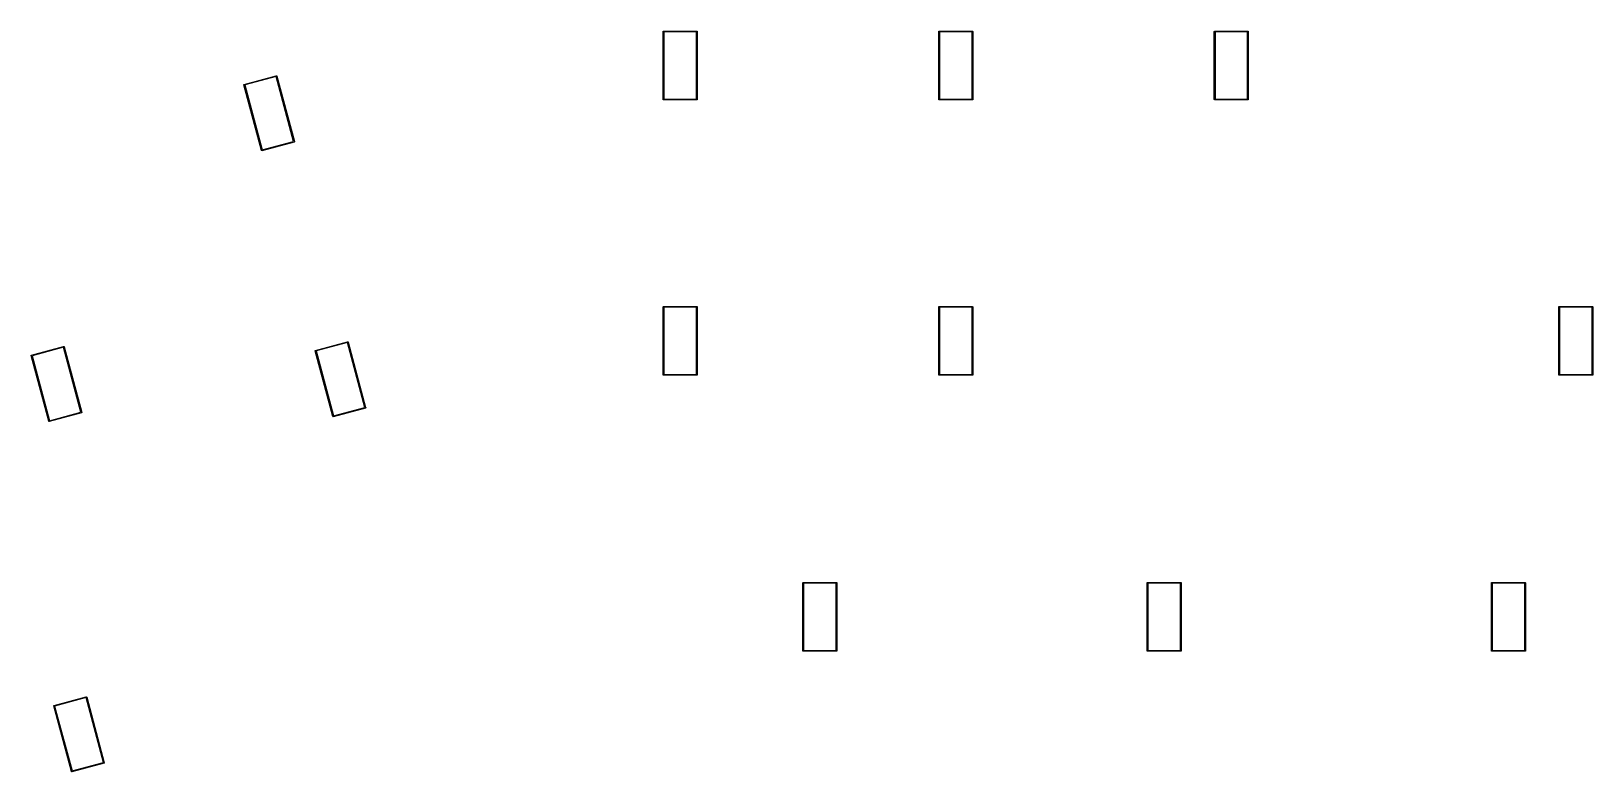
# Model space of a CAD drawing. Extents: x -649 to -219, y -193 to -62.
# Drawn here: x -327.2 to -219.3, y -175.1 to -123.9 of the extents above; entities that cross this region are included whole.
import ezdxf

# ---------------------------------------------------------------- set-up
doc = ezdxf.new("R2010")
doc.units = 0
doc.layers.add('BLACK', color=7, linetype='CONTINUOUS')

msp = doc.modelspace()

# ---------------------------------------------------------------- linework, layer by layer
at = {"layer": 'BLACK', "linetype": 'CONTINUOUS'}
for p, q in [((-283.528, -123.901), (-283.527, -123.896)), ((-283.528, -123.902), (-283.528, -123.901)), ((-283.528, -128.599), (-283.528, -123.902)), ((-283.527, -123.896), (-283.526, -123.891)), ((-283.526, -123.891), (-283.524, -123.887)), ((-283.524, -123.887), (-283.521, -123.883)), ((-283.521, -123.883), (-283.517, -123.88)), ((-283.517, -123.88), (-283.512, -123.877)), ((-283.512, -123.877), (-283.508, -123.876)), ((-283.508, -123.876), (-283.504, -123.876)), ((-283.504, -123.876), (-283.503, -123.876)), ((-283.503, -123.876), (-283.502, -123.876)), ((-283.502, -123.876), (-281.204, -123.876)), ((-283.478, -123.926), (-283.478, -128.576)), ((-281.228, -123.926), (-283.478, -123.926)), ((-281.228, -128.576), (-281.228, -123.926)), ((-281.204, -123.876), (-281.203, -123.876)), ((-281.203, -123.876), (-281.202, -123.876)), ((-281.202, -123.876), (-281.198, -123.876)), ((-281.198, -123.876), (-281.193, -123.877)), ((-281.193, -123.877), (-281.189, -123.88)), ((-281.189, -123.88), (-281.185, -123.883)), ((-281.185, -123.883), (-281.182, -123.887)), ((-281.182, -123.887), (-281.18, -123.891)), ((-281.18, -123.891), (-281.178, -123.896)), ((-281.178, -123.896), (-281.178, -123.901)), ((-281.178, -123.901), (-281.178, -123.902)), ((-281.178, -123.902), (-281.178, -128.599)), ((-264.478, -123.901), (-264.477, -123.896)), ((-264.478, -123.902), (-264.478, -123.901)), ((-264.478, -128.599), (-264.478, -123.902)), ((-264.477, -123.896), (-264.476, -123.891)), ((-264.476, -123.891), (-264.474, -123.887)), ((-264.474, -123.887), (-264.471, -123.883)), ((-264.471, -123.883), (-264.467, -123.88)), ((-264.467, -123.88), (-264.462, -123.877)), ((-264.462, -123.877), (-264.458, -123.876)), ((-264.458, -123.876), (-264.454, -123.876)), ((-264.454, -123.876), (-264.453, -123.876)), ((-264.453, -123.876), (-264.452, -123.876)), ((-264.452, -123.876), (-262.154, -123.876)), ((-264.428, -123.926), (-264.428, -128.576)), ((-262.178, -123.926), (-264.428, -123.926)), ((-262.178, -128.576), (-262.178, -123.926)), ((-262.154, -123.876), (-262.153, -123.876)), ((-262.153, -123.876), (-262.152, -123.876)), ((-262.152, -123.876), (-262.148, -123.876)), ((-262.148, -123.876), (-262.143, -123.877)), ((-262.143, -123.877), (-262.139, -123.88)), ((-262.139, -123.88), (-262.135, -123.883)), ((-262.135, -123.883), (-262.132, -123.887)), ((-262.132, -123.887), (-262.13, -123.891)), ((-262.13, -123.891), (-262.128, -123.896)), ((-262.128, -123.896), (-262.128, -123.901)), ((-262.128, -123.901), (-262.128, -123.902)), ((-262.128, -123.902), (-262.128, -128.599)), ((-245.428, -123.901), (-245.427, -123.896)), ((-245.428, -123.902), (-245.428, -123.901)), ((-245.428, -128.599), (-245.428, -123.902)), ((-245.427, -123.896), (-245.426, -123.891)), ((-245.426, -123.891), (-245.424, -123.887)), ((-245.424, -123.887), (-245.421, -123.883)), ((-245.421, -123.883), (-245.417, -123.88)), ((-245.417, -123.88), (-245.412, -123.877)), ((-245.412, -123.877), (-245.408, -123.876)), ((-245.408, -123.876), (-245.404, -123.876)), ((-245.404, -123.876), (-245.403, -123.876)), ((-245.403, -123.876), (-245.402, -123.876)), ((-245.402, -123.876), (-243.104, -123.876)), ((-245.378, -123.926), (-245.378, -128.576)), ((-243.128, -123.926), (-245.378, -123.926)), ((-243.128, -128.576), (-243.128, -123.926)), ((-243.104, -123.876), (-243.103, -123.876)), ((-243.103, -123.876), (-243.102, -123.876)), ((-243.102, -123.876), (-243.098, -123.876)), ((-243.098, -123.876), (-243.093, -123.877)), ((-243.093, -123.877), (-243.089, -123.88)), ((-243.089, -123.88), (-243.085, -123.883)), ((-243.085, -123.883), (-243.082, -123.887)), ((-243.082, -123.887), (-243.08, -123.891)), ((-243.08, -123.891), (-243.078, -123.896)), ((-243.078, -123.896), (-243.078, -123.901)), ((-243.078, -123.901), (-243.078, -123.902)), ((-243.078, -123.902), (-243.078, -128.599)), ((-312.496, -127.553), (-310.276, -126.959)), ((-310.286, -127.013), (-312.46, -127.595)), ((-309.083, -131.505), (-310.286, -127.013)), ((-310.276, -126.959), (-310.275, -126.958)), ((-310.275, -126.958), (-310.274, -126.958)), ((-310.274, -126.958), (-310.27, -126.957)), ((-310.27, -126.957), (-310.265, -126.957)), ((-310.265, -126.957), (-310.261, -126.959)), ((-310.261, -126.959), (-310.256, -126.961)), ((-310.256, -126.961), (-310.252, -126.963)), ((-310.252, -126.963), (-310.249, -126.967)), ((-310.249, -126.967), (-310.246, -126.971)), ((-310.246, -126.971), (-310.244, -126.976)), ((-310.244, -126.976), (-310.244, -126.977)), ((-310.244, -126.977), (-309.028, -131.515)), ((-312.515, -127.574), (-312.514, -127.57)), ((-312.515, -127.579), (-312.515, -127.574)), ((-312.515, -127.584), (-312.515, -127.579)), ((-312.514, -127.585), (-312.515, -127.584)), ((-312.514, -127.57), (-312.512, -127.565)), ((-311.298, -132.123), (-312.514, -127.585)), ((-312.512, -127.565), (-312.509, -127.561)), ((-312.509, -127.561), (-312.506, -127.558)), ((-312.506, -127.558), (-312.501, -127.555)), ((-312.501, -127.555), (-312.497, -127.553)), ((-312.497, -127.553), (-312.496, -127.553)), ((-312.46, -127.595), (-311.256, -132.087)), ((-283.528, -128.601), (-283.528, -128.599)), ((-283.527, -128.606), (-283.528, -128.601)), ((-283.526, -128.61), (-283.527, -128.606)), ((-283.524, -128.615), (-283.526, -128.61)), ((-283.521, -128.618), (-283.524, -128.615)), ((-283.517, -128.622), (-283.521, -128.618)), ((-283.512, -128.624), (-283.517, -128.622)), ((-283.508, -128.625), (-283.512, -128.624)), ((-283.504, -128.626), (-283.508, -128.625)), ((-283.503, -128.626), (-283.504, -128.626)), ((-283.504, -128.626), (-283.504, -128.626)), ((-283.502, -128.626), (-283.503, -128.626)), ((-281.204, -128.626), (-283.502, -128.626)), ((-283.478, -128.576), (-281.228, -128.576)), ((-281.203, -128.626), (-281.204, -128.626)), ((-281.202, -128.626), (-281.203, -128.626)), ((-281.198, -128.625), (-281.202, -128.626)), ((-281.202, -128.626), (-281.202, -128.626)), ((-281.193, -128.624), (-281.198, -128.625)), ((-281.189, -128.622), (-281.193, -128.624)), ((-281.185, -128.618), (-281.189, -128.622)), ((-281.182, -128.615), (-281.185, -128.618)), ((-281.18, -128.61), (-281.182, -128.615)), ((-281.178, -128.606), (-281.18, -128.61)), ((-281.178, -128.599), (-281.178, -128.601)), ((-281.178, -128.601), (-281.178, -128.606)), ((-264.478, -128.601), (-264.478, -128.599)), ((-264.477, -128.606), (-264.478, -128.601)), ((-264.476, -128.61), (-264.477, -128.606)), ((-264.474, -128.615), (-264.476, -128.61)), ((-264.471, -128.618), (-264.474, -128.615)), ((-264.467, -128.622), (-264.471, -128.618)), ((-264.462, -128.624), (-264.467, -128.622)), ((-264.458, -128.625), (-264.462, -128.624)), ((-264.454, -128.626), (-264.458, -128.625)), ((-264.453, -128.626), (-264.454, -128.626)), ((-264.454, -128.626), (-264.454, -128.626)), ((-264.452, -128.626), (-264.453, -128.626)), ((-262.154, -128.626), (-264.452, -128.626)), ((-264.428, -128.576), (-262.178, -128.576)), ((-262.153, -128.626), (-262.154, -128.626)), ((-262.152, -128.626), (-262.153, -128.626)), ((-262.148, -128.625), (-262.152, -128.626)), ((-262.152, -128.626), (-262.152, -128.626)), ((-262.143, -128.624), (-262.148, -128.625)), ((-262.139, -128.622), (-262.143, -128.624)), ((-262.135, -128.618), (-262.139, -128.622)), ((-262.132, -128.615), (-262.135, -128.618)), ((-262.13, -128.61), (-262.132, -128.615)), ((-262.128, -128.606), (-262.13, -128.61)), ((-262.128, -128.599), (-262.128, -128.601)), ((-262.128, -128.601), (-262.128, -128.606)), ((-245.428, -128.601), (-245.428, -128.599)), ((-245.427, -128.606), (-245.428, -128.601)), ((-245.426, -128.61), (-245.427, -128.606)), ((-245.424, -128.615), (-245.426, -128.61)), ((-245.421, -128.618), (-245.424, -128.615)), ((-245.417, -128.622), (-245.421, -128.618)), ((-245.412, -128.624), (-245.417, -128.622)), ((-245.408, -128.625), (-245.412, -128.624)), ((-245.404, -128.626), (-245.408, -128.625)), ((-245.403, -128.626), (-245.404, -128.626)), ((-245.404, -128.626), (-245.404, -128.626)), ((-245.402, -128.626), (-245.403, -128.626)), ((-243.104, -128.626), (-245.402, -128.626)), ((-245.378, -128.576), (-243.128, -128.576)), ((-243.103, -128.626), (-243.104, -128.626)), ((-243.102, -128.626), (-243.103, -128.626)), ((-243.098, -128.625), (-243.102, -128.626)), ((-243.102, -128.626), (-243.102, -128.626)), ((-243.093, -128.624), (-243.098, -128.625)), ((-243.089, -128.622), (-243.093, -128.624)), ((-243.085, -128.618), (-243.089, -128.622)), ((-243.082, -128.615), (-243.085, -128.618)), ((-243.08, -128.61), (-243.082, -128.615)), ((-243.078, -128.606), (-243.08, -128.61)), ((-243.078, -128.599), (-243.078, -128.601)), ((-243.078, -128.601), (-243.078, -128.606)), ((-309.047, -131.547), (-311.266, -132.141)), ((-311.256, -132.087), (-309.083, -131.505)), ((-309.046, -131.546), (-309.047, -131.547)), ((-309.045, -131.546), (-309.046, -131.546)), ((-309.041, -131.545), (-309.045, -131.546)), ((-309.045, -131.546), (-309.045, -131.546)), ((-309.037, -131.542), (-309.041, -131.545)), ((-309.033, -131.539), (-309.037, -131.542)), ((-309.03, -131.535), (-309.033, -131.539)), ((-309.028, -131.53), (-309.03, -131.535)), ((-309.028, -131.515), (-309.028, -131.516)), ((-309.028, -131.516), (-309.027, -131.521)), ((-309.027, -131.526), (-309.028, -131.53)), ((-309.027, -131.521), (-309.027, -131.526)), ((-311.298, -132.124), (-311.298, -132.123)), ((-311.298, -132.125), (-311.298, -132.124)), ((-311.296, -132.129), (-311.298, -132.125)), ((-311.298, -132.125), (-311.298, -132.125)), ((-311.294, -132.133), (-311.296, -132.129)), ((-311.29, -132.136), (-311.294, -132.133)), ((-311.294, -132.133), (-311.294, -132.133)), ((-311.286, -132.139), (-311.29, -132.136)), ((-311.282, -132.141), (-311.286, -132.139)), ((-311.277, -132.142), (-311.282, -132.141)), ((-311.272, -132.143), (-311.277, -132.142)), ((-311.268, -132.142), (-311.272, -132.143)), ((-311.267, -132.142), (-311.268, -132.142)), ((-311.268, -132.142), (-311.268, -132.142)), ((-311.266, -132.141), (-311.267, -132.142)), ((-283.528, -142.951), (-283.527, -142.946)), ((-283.528, -142.952), (-283.528, -142.951)), ((-283.528, -147.649), (-283.528, -142.952)), ((-283.527, -142.946), (-283.526, -142.941)), ((-283.526, -142.941), (-283.524, -142.937)), ((-283.524, -142.937), (-283.521, -142.933)), ((-283.521, -142.933), (-283.517, -142.93)), ((-283.517, -142.93), (-283.512, -142.927)), ((-283.512, -142.927), (-283.508, -142.926)), ((-283.508, -142.926), (-283.504, -142.926)), ((-283.504, -142.926), (-283.503, -142.926)), ((-283.503, -142.926), (-283.502, -142.926)), ((-283.502, -142.926), (-281.204, -142.926)), ((-283.478, -142.976), (-283.478, -147.626)), ((-281.228, -142.976), (-283.478, -142.976)), ((-281.228, -147.626), (-281.228, -142.976)), ((-281.204, -142.926), (-281.203, -142.926)), ((-281.203, -142.926), (-281.202, -142.926)), ((-281.202, -142.926), (-281.198, -142.926)), ((-281.198, -142.926), (-281.193, -142.927)), ((-281.193, -142.927), (-281.189, -142.93)), ((-281.189, -142.93), (-281.185, -142.933)), ((-281.185, -142.933), (-281.182, -142.937)), ((-281.182, -142.937), (-281.18, -142.941)), ((-281.18, -142.941), (-281.178, -142.946)), ((-281.178, -142.946), (-281.178, -142.951)), ((-281.178, -142.951), (-281.178, -142.952)), ((-281.178, -142.952), (-281.178, -147.649)), ((-264.478, -142.951), (-264.477, -142.946)), ((-264.478, -142.952), (-264.478, -142.951)), ((-264.478, -147.649), (-264.478, -142.952)), ((-264.477, -142.946), (-264.476, -142.941)), ((-264.476, -142.941), (-264.474, -142.937)), ((-264.474, -142.937), (-264.471, -142.933)), ((-264.471, -142.933), (-264.467, -142.93)), ((-264.467, -142.93), (-264.462, -142.927)), ((-264.462, -142.927), (-264.458, -142.926)), ((-264.458, -142.926), (-264.454, -142.926)), ((-264.454, -142.926), (-264.453, -142.926)), ((-264.453, -142.926), (-264.452, -142.926)), ((-264.452, -142.926), (-262.154, -142.926)), ((-264.428, -142.976), (-264.428, -147.626)), ((-262.178, -142.976), (-264.428, -142.976)), ((-262.178, -147.626), (-262.178, -142.976)), ((-262.154, -142.926), (-262.153, -142.926)), ((-262.153, -142.926), (-262.152, -142.926)), ((-262.152, -142.926), (-262.148, -142.926)), ((-262.148, -142.926), (-262.143, -142.927)), ((-262.143, -142.927), (-262.139, -142.93)), ((-262.139, -142.93), (-262.135, -142.933)), ((-262.135, -142.933), (-262.132, -142.937)), ((-262.132, -142.937), (-262.13, -142.941)), ((-262.13, -142.941), (-262.128, -142.946)), ((-262.128, -142.946), (-262.128, -142.951)), ((-262.128, -142.951), (-262.128, -142.952)), ((-262.128, -142.952), (-262.128, -147.649)), ((-221.615, -142.946), (-221.613, -142.941)), ((-221.615, -142.951), (-221.615, -142.946)), ((-221.615, -142.952), (-221.615, -142.951)), ((-221.615, -147.649), (-221.615, -142.952)), ((-221.613, -142.941), (-221.611, -142.937)), ((-221.611, -142.937), (-221.608, -142.933)), ((-221.608, -142.933), (-221.604, -142.93)), ((-221.604, -142.93), (-221.6, -142.927)), ((-221.6, -142.927), (-221.595, -142.926)), ((-221.595, -142.926), (-221.591, -142.926)), ((-221.591, -142.926), (-221.59, -142.926)), ((-221.59, -142.926), (-221.589, -142.926)), ((-221.589, -142.926), (-219.291, -142.926)), ((-221.565, -142.976), (-221.565, -147.626)), ((-219.315, -142.976), (-221.565, -142.976)), ((-219.315, -147.626), (-219.315, -142.976)), ((-219.291, -142.926), (-219.29, -142.926)), ((-219.29, -142.926), (-219.289, -142.926)), ((-219.289, -142.926), (-219.285, -142.926)), ((-219.285, -142.926), (-219.281, -142.927)), ((-219.281, -142.927), (-219.276, -142.93)), ((-219.276, -142.93), (-219.272, -142.933)), ((-219.272, -142.933), (-219.269, -142.937)), ((-219.269, -142.937), (-219.267, -142.941)), ((-219.267, -142.941), (-219.266, -142.946)), ((-219.266, -142.946), (-219.265, -142.951)), ((-219.265, -142.951), (-219.265, -142.952)), ((-219.265, -142.952), (-219.265, -147.649)), ((-327.199, -146.284), (-324.979, -145.69)), ((-324.979, -145.69), (-324.978, -145.689)), ((-324.978, -145.689), (-324.977, -145.689)), ((-324.977, -145.689), (-324.973, -145.688)), ((-324.973, -145.688), (-324.968, -145.689)), ((-324.968, -145.689), (-324.964, -145.69)), ((-324.964, -145.69), (-324.959, -145.692)), ((-324.959, -145.692), (-324.955, -145.695)), ((-324.955, -145.695), (-324.952, -145.698)), ((-324.952, -145.698), (-324.949, -145.702)), ((-324.949, -145.702), (-324.947, -145.707)), ((-324.947, -145.707), (-324.947, -145.708)), ((-324.947, -145.708), (-323.731, -150.246)), ((-307.565, -145.954), (-305.346, -145.359)), ((-305.356, -145.414), (-307.529, -145.996)), ((-304.152, -149.905), (-305.356, -145.414)), ((-305.346, -145.359), (-305.345, -145.359)), ((-305.345, -145.359), (-305.343, -145.359)), ((-305.343, -145.359), (-305.34, -145.358)), ((-305.34, -145.358), (-305.335, -145.358)), ((-305.335, -145.358), (-305.33, -145.359)), ((-305.33, -145.359), (-305.326, -145.362)), ((-305.326, -145.362), (-305.322, -145.364)), ((-305.322, -145.364), (-305.318, -145.368)), ((-305.318, -145.368), (-305.316, -145.372)), ((-305.316, -145.372), (-305.314, -145.377)), ((-305.314, -145.377), (-305.314, -145.378)), ((-305.314, -145.378), (-304.098, -149.915)), ((-327.218, -146.306), (-327.217, -146.301)), ((-327.218, -146.31), (-327.218, -146.306)), ((-327.218, -146.315), (-327.218, -146.31)), ((-327.217, -146.316), (-327.218, -146.315)), ((-327.217, -146.301), (-327.215, -146.296)), ((-326.001, -150.854), (-327.217, -146.316)), ((-327.215, -146.296), (-327.212, -146.292)), ((-327.212, -146.292), (-327.209, -146.289)), ((-327.209, -146.289), (-327.204, -146.286)), ((-327.204, -146.286), (-327.2, -146.285)), ((-327.2, -146.285), (-327.199, -146.284)), ((-324.989, -145.744), (-327.163, -146.327)), ((-327.163, -146.327), (-325.959, -150.818)), ((-323.786, -150.236), (-324.989, -145.744)), ((-307.585, -145.975), (-307.584, -145.97)), ((-307.585, -145.98), (-307.585, -145.975)), ((-307.584, -145.985), (-307.585, -145.98)), ((-307.584, -145.97), (-307.581, -145.966)), ((-307.584, -145.986), (-307.584, -145.985)), ((-306.368, -150.524), (-307.584, -145.986)), ((-307.581, -145.966), (-307.579, -145.962)), ((-307.579, -145.962), (-307.575, -145.959)), ((-307.575, -145.959), (-307.571, -145.956)), ((-307.571, -145.956), (-307.566, -145.954)), ((-307.566, -145.954), (-307.565, -145.954)), ((-307.529, -145.996), (-306.326, -150.488)), ((-283.528, -147.651), (-283.528, -147.649)), ((-283.527, -147.656), (-283.528, -147.651)), ((-283.526, -147.66), (-283.527, -147.656)), ((-283.524, -147.665), (-283.526, -147.66)), ((-283.521, -147.668), (-283.524, -147.665)), ((-283.517, -147.672), (-283.521, -147.668)), ((-283.512, -147.674), (-283.517, -147.672)), ((-283.508, -147.675), (-283.512, -147.674)), ((-283.504, -147.676), (-283.508, -147.675)), ((-283.503, -147.676), (-283.504, -147.676)), ((-283.504, -147.676), (-283.504, -147.676)), ((-283.502, -147.676), (-283.503, -147.676)), ((-281.204, -147.676), (-283.502, -147.676)), ((-283.478, -147.626), (-281.228, -147.626)), ((-281.203, -147.676), (-281.204, -147.676)), ((-281.202, -147.676), (-281.203, -147.676)), ((-281.198, -147.675), (-281.202, -147.676)), ((-281.202, -147.676), (-281.202, -147.676)), ((-281.193, -147.674), (-281.198, -147.675)), ((-281.189, -147.672), (-281.193, -147.674)), ((-281.185, -147.668), (-281.189, -147.672)), ((-281.182, -147.665), (-281.185, -147.668)), ((-281.18, -147.66), (-281.182, -147.665)), ((-281.178, -147.656), (-281.18, -147.66)), ((-281.178, -147.649), (-281.178, -147.651)), ((-281.178, -147.651), (-281.178, -147.656)), ((-264.478, -147.651), (-264.478, -147.649)), ((-264.477, -147.656), (-264.478, -147.651)), ((-264.476, -147.66), (-264.477, -147.656)), ((-264.474, -147.665), (-264.476, -147.66)), ((-264.471, -147.668), (-264.474, -147.665)), ((-264.467, -147.672), (-264.471, -147.668)), ((-264.462, -147.674), (-264.467, -147.672)), ((-264.458, -147.675), (-264.462, -147.674)), ((-264.454, -147.676), (-264.458, -147.675)), ((-264.453, -147.676), (-264.454, -147.676)), ((-264.454, -147.676), (-264.454, -147.676)), ((-264.452, -147.676), (-264.453, -147.676)), ((-262.154, -147.676), (-264.452, -147.676)), ((-264.428, -147.626), (-262.178, -147.626)), ((-262.153, -147.676), (-262.154, -147.676)), ((-262.152, -147.676), (-262.153, -147.676)), ((-262.148, -147.675), (-262.152, -147.676)), ((-262.152, -147.676), (-262.152, -147.676)), ((-262.143, -147.674), (-262.148, -147.675)), ((-262.139, -147.672), (-262.143, -147.674)), ((-262.135, -147.668), (-262.139, -147.672)), ((-262.132, -147.665), (-262.135, -147.668)), ((-262.13, -147.66), (-262.132, -147.665)), ((-262.128, -147.656), (-262.13, -147.66)), ((-262.128, -147.649), (-262.128, -147.651)), ((-262.128, -147.651), (-262.128, -147.656)), ((-221.615, -147.651), (-221.615, -147.649)), ((-221.615, -147.656), (-221.615, -147.651)), ((-221.613, -147.66), (-221.615, -147.656)), ((-221.611, -147.665), (-221.613, -147.66)), ((-221.608, -147.668), (-221.611, -147.665)), ((-221.604, -147.672), (-221.608, -147.668)), ((-221.6, -147.674), (-221.604, -147.672)), ((-221.595, -147.675), (-221.6, -147.674)), ((-221.591, -147.676), (-221.595, -147.675)), ((-221.59, -147.676), (-221.591, -147.676)), ((-221.591, -147.676), (-221.591, -147.676)), ((-221.589, -147.676), (-221.59, -147.676)), ((-219.291, -147.676), (-221.589, -147.676)), ((-221.565, -147.626), (-219.315, -147.626)), ((-219.29, -147.676), (-219.291, -147.676)), ((-219.289, -147.676), (-219.29, -147.676)), ((-219.285, -147.675), (-219.289, -147.676)), ((-219.289, -147.676), (-219.289, -147.676)), ((-219.281, -147.674), (-219.285, -147.675)), ((-219.276, -147.672), (-219.281, -147.674)), ((-219.272, -147.668), (-219.276, -147.672)), ((-219.269, -147.665), (-219.272, -147.668)), ((-219.267, -147.66), (-219.269, -147.665)), ((-219.266, -147.656), (-219.267, -147.66)), ((-219.265, -147.651), (-219.266, -147.656)), ((-219.265, -147.649), (-219.265, -147.651)), ((-304.116, -149.948), (-306.336, -150.542)), ((-306.326, -150.488), (-304.152, -149.905)), ((-304.115, -149.947), (-304.116, -149.948)), ((-304.114, -149.947), (-304.115, -149.947)), ((-304.111, -149.946), (-304.114, -149.947)), ((-304.114, -149.947), (-304.114, -149.947)), ((-304.106, -149.943), (-304.111, -149.946)), ((-304.103, -149.94), (-304.106, -149.943)), ((-304.1, -149.936), (-304.103, -149.94)), ((-304.098, -149.931), (-304.1, -149.936)), ((-304.098, -149.915), (-304.097, -149.917)), ((-304.097, -149.926), (-304.098, -149.931)), ((-304.097, -149.917), (-304.097, -149.921)), ((-304.097, -149.921), (-304.097, -149.926)), ((-326.001, -150.855), (-326.001, -150.854)), ((-326.001, -150.856), (-326.001, -150.855)), ((-325.999, -150.86), (-326.001, -150.856)), ((-326.001, -150.856), (-326.001, -150.856)), ((-325.998, -150.861), (-325.999, -150.86)), ((-325.997, -150.864), (-325.998, -150.861)), ((-325.993, -150.868), (-325.997, -150.864)), ((-325.989, -150.87), (-325.993, -150.868)), ((-325.985, -150.872), (-325.989, -150.87)), ((-325.98, -150.874), (-325.985, -150.872)), ((-325.975, -150.874), (-325.98, -150.874)), ((-325.972, -150.873), (-325.975, -150.874)), ((-325.97, -150.873), (-325.972, -150.873)), ((-325.972, -150.873), (-325.972, -150.873)), ((-325.969, -150.873), (-325.97, -150.873)), ((-323.75, -150.278), (-325.969, -150.873)), ((-325.959, -150.818), (-323.786, -150.236)), ((-323.749, -150.278), (-323.75, -150.278)), ((-323.748, -150.277), (-323.749, -150.278)), ((-323.744, -150.276), (-323.748, -150.277)), ((-323.748, -150.277), (-323.748, -150.277)), ((-323.74, -150.273), (-323.744, -150.276)), ((-323.736, -150.27), (-323.74, -150.273)), ((-323.733, -150.266), (-323.736, -150.27)), ((-323.731, -150.261), (-323.733, -150.266)), ((-323.731, -150.246), (-323.731, -150.247)), ((-323.731, -150.247), (-323.73, -150.252)), ((-323.73, -150.257), (-323.731, -150.261)), ((-323.73, -150.252), (-323.73, -150.257)), ((-306.368, -150.525), (-306.368, -150.524)), ((-306.367, -150.526), (-306.368, -150.525)), ((-306.366, -150.53), (-306.367, -150.526)), ((-306.367, -150.526), (-306.367, -150.526)), ((-306.363, -150.534), (-306.366, -150.53)), ((-306.36, -150.537), (-306.363, -150.534)), ((-306.363, -150.534), (-306.363, -150.534)), ((-306.356, -150.54), (-306.36, -150.537)), ((-306.351, -150.542), (-306.356, -150.54)), ((-306.347, -150.543), (-306.351, -150.542)), ((-306.342, -150.543), (-306.347, -150.543)), ((-306.338, -150.543), (-306.342, -150.543)), ((-306.337, -150.543), (-306.338, -150.543)), ((-306.338, -150.543), (-306.338, -150.543)), ((-306.336, -150.542), (-306.337, -150.543)), ((-273.869, -162.034), (-273.867, -162.029)), ((-273.869, -162.039), (-273.869, -162.034)), ((-273.869, -162.04), (-273.869, -162.039)), ((-273.869, -166.738), (-273.869, -162.04)), ((-273.867, -162.029), (-273.865, -162.025)), ((-273.865, -162.025), (-273.862, -162.021)), ((-273.862, -162.021), (-273.858, -162.018)), ((-273.858, -162.018), (-273.854, -162.016)), ((-273.854, -162.016), (-273.849, -162.014)), ((-273.849, -162.014), (-273.845, -162.014)), ((-273.845, -162.014), (-273.844, -162.014)), ((-273.844, -162.014), (-273.843, -162.014)), ((-273.843, -162.014), (-271.545, -162.014)), ((-273.819, -162.064), (-273.819, -166.714)), ((-271.569, -162.064), (-273.819, -162.064)), ((-271.569, -166.714), (-271.569, -162.064)), ((-271.545, -162.014), (-271.544, -162.014)), ((-271.544, -162.014), (-271.543, -162.014)), ((-271.543, -162.014), (-271.539, -162.014)), ((-271.539, -162.014), (-271.535, -162.016)), ((-271.535, -162.016), (-271.53, -162.018)), ((-271.53, -162.018), (-271.526, -162.021)), ((-271.526, -162.021), (-271.523, -162.025)), ((-271.523, -162.025), (-271.521, -162.029)), ((-271.521, -162.029), (-271.52, -162.034)), ((-271.52, -162.034), (-271.519, -162.039)), ((-271.519, -162.039), (-271.519, -162.04)), ((-271.519, -162.04), (-271.519, -166.738)), ((-250.073, -162.034), (-250.071, -162.029)), ((-250.073, -162.039), (-250.073, -162.034)), ((-250.073, -162.04), (-250.073, -162.039)), ((-250.073, -166.738), (-250.073, -162.04)), ((-250.071, -162.029), (-250.069, -162.025)), ((-250.069, -162.025), (-250.066, -162.021)), ((-250.066, -162.021), (-250.062, -162.018)), ((-250.062, -162.018), (-250.058, -162.016)), ((-250.058, -162.016), (-250.053, -162.014)), ((-250.053, -162.014), (-250.049, -162.014)), ((-250.049, -162.014), (-250.048, -162.014)), ((-250.048, -162.014), (-250.047, -162.014)), ((-250.047, -162.014), (-247.749, -162.014)), ((-250.023, -162.064), (-250.023, -166.714)), ((-247.773, -162.064), (-250.023, -162.064)), ((-247.773, -166.714), (-247.773, -162.064)), ((-247.749, -162.014), (-247.748, -162.014)), ((-247.748, -162.014), (-247.747, -162.014)), ((-247.747, -162.014), (-247.743, -162.014)), ((-247.743, -162.014), (-247.739, -162.016)), ((-247.739, -162.016), (-247.734, -162.018)), ((-247.734, -162.018), (-247.73, -162.021)), ((-247.73, -162.021), (-247.727, -162.025)), ((-247.727, -162.025), (-247.725, -162.029)), ((-247.725, -162.029), (-247.724, -162.034)), ((-247.724, -162.034), (-247.723, -162.039)), ((-247.723, -162.039), (-247.723, -162.04)), ((-247.723, -162.04), (-247.723, -166.738)), ((-226.273, -162.034), (-226.272, -162.029)), ((-226.273, -162.039), (-226.273, -162.034)), ((-226.273, -162.04), (-226.273, -162.039)), ((-226.273, -166.738), (-226.273, -162.04)), ((-226.272, -162.029), (-226.269, -162.025)), ((-226.269, -162.025), (-226.266, -162.021)), ((-226.266, -162.021), (-226.262, -162.018)), ((-226.262, -162.018), (-226.258, -162.016)), ((-226.258, -162.016), (-226.253, -162.014)), ((-226.253, -162.014), (-226.25, -162.014)), ((-226.25, -162.014), (-226.248, -162.014)), ((-226.248, -162.014), (-226.247, -162.014)), ((-226.247, -162.014), (-223.95, -162.014)), ((-226.223, -162.064), (-226.223, -166.714)), ((-223.973, -162.064), (-226.223, -162.064)), ((-223.973, -166.714), (-223.973, -162.064)), ((-223.95, -162.014), (-223.948, -162.014)), ((-223.948, -162.014), (-223.947, -162.014)), ((-223.947, -162.014), (-223.943, -162.014)), ((-223.943, -162.014), (-223.939, -162.016)), ((-223.939, -162.016), (-223.934, -162.018)), ((-223.934, -162.018), (-223.931, -162.021)), ((-223.931, -162.021), (-223.927, -162.025)), ((-223.927, -162.025), (-223.925, -162.029)), ((-223.925, -162.029), (-223.924, -162.034)), ((-223.924, -162.034), (-223.923, -162.039)), ((-223.923, -162.039), (-223.923, -162.04)), ((-223.923, -162.04), (-223.923, -166.738)), ((-273.869, -166.739), (-273.869, -166.738)), ((-273.869, -166.744), (-273.869, -166.739)), ((-273.867, -166.748), (-273.869, -166.744)), ((-273.865, -166.753), (-273.867, -166.748)), ((-273.862, -166.757), (-273.865, -166.753)), ((-273.858, -166.76), (-273.862, -166.757)), ((-273.854, -166.762), (-273.858, -166.76)), ((-273.849, -166.763), (-273.854, -166.762)), ((-273.845, -166.764), (-273.849, -166.763)), ((-273.844, -166.764), (-273.845, -166.764)), ((-273.845, -166.764), (-273.845, -166.764)), ((-273.843, -166.764), (-273.844, -166.764)), ((-271.545, -166.764), (-273.843, -166.764)), ((-273.819, -166.714), (-271.569, -166.714)), ((-271.544, -166.764), (-271.545, -166.764)), ((-271.543, -166.764), (-271.544, -166.764)), ((-271.539, -166.763), (-271.543, -166.764)), ((-271.543, -166.764), (-271.543, -166.764)), ((-271.535, -166.762), (-271.539, -166.763)), ((-271.53, -166.76), (-271.535, -166.762)), ((-271.526, -166.757), (-271.53, -166.76)), ((-271.523, -166.753), (-271.526, -166.757)), ((-271.521, -166.748), (-271.523, -166.753)), ((-271.52, -166.744), (-271.521, -166.748)), ((-271.519, -166.739), (-271.52, -166.744)), ((-271.519, -166.738), (-271.519, -166.739)), ((-250.073, -166.739), (-250.073, -166.738)), ((-250.073, -166.744), (-250.073, -166.739)), ((-250.071, -166.748), (-250.073, -166.744)), ((-250.069, -166.753), (-250.071, -166.748)), ((-250.066, -166.757), (-250.069, -166.753)), ((-250.062, -166.76), (-250.066, -166.757)), ((-250.058, -166.762), (-250.062, -166.76)), ((-250.053, -166.763), (-250.058, -166.762)), ((-250.049, -166.764), (-250.053, -166.763)), ((-250.048, -166.764), (-250.049, -166.764)), ((-250.049, -166.764), (-250.049, -166.764)), ((-250.047, -166.764), (-250.048, -166.764)), ((-247.749, -166.764), (-250.047, -166.764)), ((-250.023, -166.714), (-247.773, -166.714)), ((-247.748, -166.764), (-247.749, -166.764)), ((-247.747, -166.764), (-247.748, -166.764)), ((-247.743, -166.763), (-247.747, -166.764)), ((-247.747, -166.764), (-247.747, -166.764)), ((-247.739, -166.762), (-247.743, -166.763)), ((-247.734, -166.76), (-247.739, -166.762)), ((-247.73, -166.757), (-247.734, -166.76)), ((-247.727, -166.753), (-247.73, -166.757)), ((-247.725, -166.748), (-247.727, -166.753)), ((-247.724, -166.744), (-247.725, -166.748)), ((-247.723, -166.739), (-247.724, -166.744)), ((-247.723, -166.738), (-247.723, -166.739)), ((-226.273, -166.739), (-226.273, -166.738)), ((-226.273, -166.744), (-226.273, -166.739)), ((-226.272, -166.748), (-226.273, -166.744)), ((-226.269, -166.753), (-226.272, -166.748)), ((-226.266, -166.757), (-226.269, -166.753)), ((-226.262, -166.76), (-226.266, -166.757)), ((-226.258, -166.762), (-226.262, -166.76)), ((-226.253, -166.763), (-226.258, -166.762)), ((-226.25, -166.764), (-226.253, -166.763)), ((-226.248, -166.764), (-226.25, -166.764)), ((-226.25, -166.764), (-226.25, -166.764)), ((-226.247, -166.764), (-226.248, -166.764)), ((-223.95, -166.764), (-226.247, -166.764)), ((-226.223, -166.714), (-223.973, -166.714)), ((-223.948, -166.764), (-223.95, -166.764)), ((-223.947, -166.764), (-223.948, -166.764)), ((-223.943, -166.763), (-223.947, -166.764)), ((-223.947, -166.764), (-223.947, -166.764)), ((-223.939, -166.762), (-223.943, -166.763)), ((-223.934, -166.76), (-223.939, -166.762)), ((-223.931, -166.757), (-223.934, -166.76)), ((-223.927, -166.753), (-223.931, -166.757)), ((-223.925, -166.748), (-223.927, -166.753)), ((-223.924, -166.744), (-223.925, -166.748)), ((-223.923, -166.739), (-223.924, -166.744)), ((-223.923, -166.738), (-223.923, -166.739)), ((-325.655, -170.539), (-325.654, -170.534)), ((-325.655, -170.544), (-325.655, -170.539)), ((-325.655, -170.549), (-325.655, -170.544)), ((-325.654, -170.55), (-325.655, -170.549)), ((-325.654, -170.534), (-325.652, -170.53)), ((-324.438, -175.088), (-325.654, -170.55)), ((-325.652, -170.53), (-325.649, -170.526)), ((-325.649, -170.526), (-325.646, -170.523)), ((-325.646, -170.523), (-325.641, -170.52)), ((-325.641, -170.52), (-325.637, -170.518)), ((-325.637, -170.518), (-325.636, -170.518)), ((-325.636, -170.518), (-323.416, -169.923)), ((-323.426, -169.978), (-325.6, -170.56)), ((-325.6, -170.56), (-324.396, -175.052)), ((-322.223, -174.469), (-323.426, -169.978)), ((-323.416, -169.923), (-323.415, -169.923)), ((-323.415, -169.923), (-323.414, -169.923)), ((-323.414, -169.923), (-323.41, -169.922)), ((-323.41, -169.922), (-323.405, -169.922)), ((-323.405, -169.922), (-323.401, -169.923)), ((-323.401, -169.923), (-323.396, -169.926)), ((-323.396, -169.926), (-323.392, -169.928)), ((-323.392, -169.928), (-323.389, -169.932)), ((-323.389, -169.932), (-323.386, -169.936)), ((-323.386, -169.936), (-323.384, -169.941)), ((-323.384, -169.941), (-323.384, -169.942)), ((-323.384, -169.942), (-322.168, -174.479)), ((-322.187, -174.512), (-324.406, -175.106)), ((-324.396, -175.052), (-322.223, -174.469)), ((-322.186, -174.511), (-322.187, -174.512)), ((-322.185, -174.511), (-322.186, -174.511)), ((-322.181, -174.51), (-322.185, -174.511)), ((-322.185, -174.511), (-322.185, -174.511)), ((-322.177, -174.507), (-322.181, -174.51)), ((-322.173, -174.504), (-322.177, -174.507)), ((-322.171, -174.5), (-322.173, -174.504)), ((-322.168, -174.495), (-322.171, -174.5)), ((-322.168, -174.479), (-322.168, -174.481)), ((-322.168, -174.481), (-322.167, -174.485)), ((-322.167, -174.49), (-322.168, -174.495)), ((-322.167, -174.485), (-322.167, -174.49)), ((-324.438, -175.089), (-324.438, -175.088)), ((-324.438, -175.09), (-324.438, -175.089)), ((-324.436, -175.094), (-324.438, -175.09)), ((-324.438, -175.09), (-324.438, -175.09)), ((-324.434, -175.098), (-324.436, -175.094)), ((-324.43, -175.101), (-324.434, -175.098)), ((-324.434, -175.098), (-324.434, -175.098)), ((-324.426, -175.104), (-324.43, -175.101)), ((-324.422, -175.106), (-324.426, -175.104)), ((-324.417, -175.107), (-324.422, -175.106)), ((-324.412, -175.107), (-324.417, -175.107)), ((-324.409, -175.107), (-324.412, -175.107)), ((-324.407, -175.107), (-324.409, -175.107)), ((-324.409, -175.107), (-324.409, -175.107)), ((-324.406, -175.106), (-324.407, -175.107))]:
    msp.add_line(p, q, dxfattribs=at)

doc.saveas('drawing.dxf')
